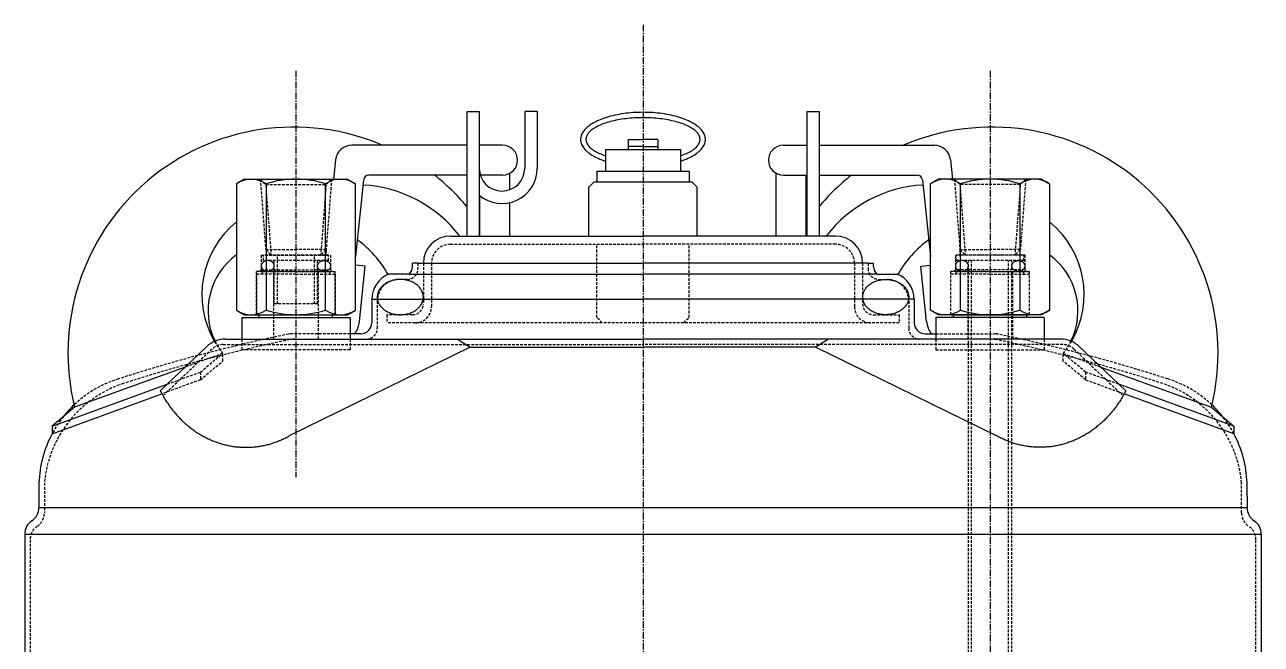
# Model space of a CAD drawing. Extents: x -168 to 134, y -682 to 134.
# Drawn here: x -114 to 114, y -271.3 to -157 of the extents above; entities that cross this region are included whole.
import ezdxf

# ---------------------------------------------------------------- set-up
doc = ezdxf.new("R2010")
doc.units = 0
doc.linetypes.add('CENTER', pattern=[2, 1.25, -0.25, 0.25, -0.25])
doc.linetypes.add('DASHED', pattern=[0.75, 0.5, -0.25])
doc.layers.get('0').update_dxf_attribs({"linetype": 'CONTINUOUS'})
doc.layers.add('CENTER', color=1, linetype='CENTER')

msp = doc.modelspace()

# ---------------------------------------------------------------- linework, layer by layer
at = {"color": 7, "linetype": 'CONTINUOUS'}
for p, q in [((-32.5, -173), (-32.5, -196)), ((-32.5, -173), (-30.2, -173)), ((-30.2, -173), (-30.2, -196)), ((-21.8, -173), (-21.8, -183.5)), ((-19.5, -173), (-21.8, -173)), ((-19.5, -173), (-19.5, -183.5)), ((30.2, -173), (30.2, -196)), ((30.2, -173), (32.5, -173)), ((32.5, -173), (32.5, -196)), ((-32.5, -179.25), (-53.7, -179.25)), ((-25.88, -179.25), (-30.18, -179.25)), ((-6.93, -180), (0, -180)), ((-6.93, -180), (-6.93, -184)), ((-2.75, -178.15), (0, -178.15)), ((-2.75, -178.15), (-2.75, -180)), ((0, -179.46), (-2.75, -179.46)), ((2.75, -178.15), (0, -178.15)), ((0, -179.46), (2.75, -179.46)), ((0, -180), (6.93, -180)), ((2.75, -178.15), (2.75, -180)), ((6.93, -180), (6.93, -184)), ((25.88, -179.25), (30.18, -179.25)), ((32.5, -179.25), (53.7, -179.25)), ((-56.68, -181.94), (-57.06, -185.5)), ((56.68, -181.94), (57.06, -185.5)), ((-24.57, -187.45), (-24.57, -184.42)), ((-8.5, -184), (-8.5, -186)), ((-8.5, -184), (0, -184)), ((0, -184), (8.5, -184)), ((8.5, -184), (8.5, -186)), ((24.57, -196), (24.57, -184.42)), ((-73.5, -185.5), (-74.97, -186.35)), ((-74.97, -186.35), (-74.97, -209.65)), ((-73.5, -185.5), (-64, -185.5)), ((-73.5, -185.5), (-54.5, -185.5)), ((-73.5, -185.5), (-54.5, -185.5)), ((-69.48, -186.35), (-69.48, -209.65)), ((-58.52, -209.65), (-58.52, -186.35)), ((-54.5, -185.5), (-53.03, -186.35)), ((-51.54, -185.65), (-53.03, -199.79)), ((-53.03, -209.65), (-53.03, -186.35)), ((-32.5, -184.75), (-50.55, -184.75)), ((-25.88, -184.75), (-30.01, -184.75)), ((-10, -187), (-9, -186)), ((-9, -186), (0, -186)), ((0, -186), (9, -186)), ((10, -187), (9, -186)), ((25.88, -184.75), (30.2, -184.75)), ((30.07, -196), (30.07, -184.75)), ((32.5, -184.75), (50.55, -184.75)), ((51.54, -185.65), (53.03, -199.79)), ((54.5, -185.5), (53.03, -186.35)), ((53.03, -209.65), (53.03, -186.35)), ((73.5, -185.5), (54.5, -185.5)), ((73.5, -185.5), (54.5, -185.5)), ((58.52, -209.65), (58.52, -186.35)), ((73.5, -185.5), (64, -185.5)), ((69.48, -186.35), (69.48, -209.65)), ((73.5, -185.5), (74.97, -186.35)), ((74.97, -186.35), (74.97, -209.65)), ((-30.07, -196), (-30.07, -188.57)), ((-10, -196), (-10, -187)), ((10, -196), (10, -187)), ((-24.57, -196), (-24.57, -189.84)), ((-35.5, -196), (0, -196)), ((35.5, -196), (0, -196)), ((6, -196), (3.82, -196)), ((-51.2, -201.55), (-53.03, -201.36)), ((-52.09, -209.98), (-51.2, -201.55)), ((-41.5, -201), (-42.5, -201)), ((-42.5, -201.6), (-42.5, -201)), ((-41.5, -201), (0, -201)), ((41.5, -201), (0, -201)), ((41.5, -201), (42.5, -201)), ((42.5, -201.6), (42.5, -201)), ((51.2, -201.55), (53.03, -201.36)), ((52.09, -209.98), (51.2, -201.55)), ((-43.11, -203), (-46.83, -203)), ((-43.11, -203), (0, -203)), ((43.11, -203), (0, -203)), ((43.11, -203), (46.83, -203)), ((-74.97, -209.65), (-73.5, -210.5)), ((-54.5, -210.5), (-53.03, -209.65)), ((-50, -207.65), (0, -207.65)), ((-50, -207.65), (-50, -212)), ((50, -207.65), (0, -207.65)), ((50, -207.65), (50, -212)), ((54.5, -210.5), (53.03, -209.65)), ((74.97, -209.65), (73.5, -210.5)), ((-74, -211), (-54, -211)), ((-74, -211), (-74, -215)), ((-73.5, -210.5), (-54.5, -210.5)), ((-71.25, -210.5), (-56.75, -210.5)), ((-70.75, -211), (-70.75, -210.5)), ((-57.25, -211), (-57.25, -210.5)), ((-54, -211), (-54, -215)), ((-52.28, -211.75), (-52.09, -209.98)), ((52.28, -211.75), (52.09, -209.98)), ((54, -211), (54, -215)), ((74, -211), (54, -211)), ((73.5, -210.5), (54.5, -210.5)), ((56.75, -210.5), (71.25, -210.5)), ((57.25, -211), (57.25, -210.5)), ((70.75, -211), (70.75, -210.5)), ((74, -211), (74, -215)), ((-52, -214), (-54, -214)), ((52, -214), (54, -214)), ((-80.45, -216.38), (-89, -224.54)), ((-77, -215), (0, -215)), ((-31.89, -216.5), (-65.24, -232.85)), ((-34.2, -215), (-31.89, -216.5)), ((-31.89, -216.5), (0, -216.5)), ((77, -215), (0, -215)), ((31.89, -216.5), (0, -216.5)), ((34.2, -215), (31.89, -216.5)), ((31.89, -216.5), (65.24, -232.85)), ((80.45, -216.38), (89, -224.54)), ((-84.4, -220.15), (-104.8, -227.58)), ((84.4, -220.15), (104.8, -227.58)), ((-108.93, -231.03), (-87.71, -223.3)), ((108.93, -231.03), (87.71, -223.3)), ((-108.93, -232.45), (-88.71, -225.09)), ((108.93, -232.45), (88.71, -225.09)), ((-104.8, -227.58), (-108.93, -231.03)), ((104.8, -227.58), (108.93, -231.03)), ((104.8, -227.58), (108.93, -231.03)), ((-108.93, -231.03), (-108.93, -232.45)), ((108.93, -231.03), (108.93, -232.45)), ((108.93, -231.03), (108.93, -232.45)), ((-111.37, -241.53), (-111.37, -246.04)), ((111.37, -243.98), (111.37, -241.53)), ((-111.37, -246.04), (0, -246.04)), ((0, -246.04), (111.37, -246.04)), ((111.37, -243.98), (111.37, -246.04)), ((-114, -251), (-114, -491)), ((-114, -251), (-114, -491)), ((-114, -251), (0, -251)), ((0, -251), (114, -251)), ((114, -251), (114, -491))]:
    msp.add_line(p, q, dxfattribs=at)
at = {"color": 3, "linetype": 'DASHED'}
for p, q in [((-70.57, -185.5), (-69.57, -198.5)), ((-70.57, -185.5), (-69.57, -186.5)), ((-69.57, -186.5), (-68.57, -199.5)), ((-69.57, -186.5), (-58.43, -186.5)), ((-58.43, -186.5), (-59.43, -199.5)), ((-57.43, -185.5), (-58.43, -198.5)), ((-57.43, -185.5), (-58.43, -186.5)), ((57.43, -185.5), (58.43, -186.5)), ((57.43, -185.5), (58.43, -198.5)), ((58.43, -186.5), (59.43, -199.5)), ((69.57, -186.5), (58.43, -186.5)), ((69.57, -186.5), (68.57, -199.5)), ((70.57, -185.5), (69.57, -186.5)), ((70.57, -185.5), (69.57, -198.5)), ((-35.5, -197.5), (0, -197.5)), ((-8.5, -211), (-8.5, -197.5)), ((35.5, -197.5), (0, -197.5)), ((8.5, -211), (8.5, -197.5)), ((-70.4, -199.5), (-70.4, -202.2)), ((-70.4, -199.5), (-57.6, -199.5)), ((-58, -199.5), (-70, -199.5)), ((-70, -200.5), (-70, -199.5)), ((-58, -200.5), (-70, -200.5)), ((-69.57, -198.5), (-64, -198.5)), ((-69.57, -198.5), (-68.57, -199.5)), ((-68, -208.5), (-68, -200.5)), ((-67.4, -208.5), (-67.4, -199.5)), ((-58.43, -198.5), (-64, -198.5)), ((-60.6, -208.5), (-60.6, -199.5)), ((-60, -208.5), (-60, -200.5)), ((-58.43, -198.5), (-59.43, -199.5)), ((-58.43, -198.5), (-58.43, -199.5)), ((-58, -200.5), (-58, -199.5)), ((-57.6, -199.5), (-57.6, -202.2)), ((57.6, -199.5), (57.6, -202.2)), ((70.4, -199.5), (57.6, -199.5)), ((57.75, -200.5), (57.75, -199.5)), ((70.25, -199.5), (57.75, -199.5)), ((70.25, -200.5), (57.75, -200.5)), ((58.43, -198.5), (59.43, -199.5)), ((58.43, -198.5), (64, -198.5)), ((58.43, -198.5), (58.43, -199.5)), ((60, -388.34), (60, -200.5)), ((60.6, -388.34), (60.6, -200.5)), ((69.57, -198.5), (64, -198.5)), ((67.4, -388.3), (67.4, -200.5)), ((68, -388.28), (68, -200.5)), ((69.57, -198.5), (68.57, -199.5)), ((70.25, -200.5), (70.25, -199.5)), ((70.4, -199.5), (70.4, -202.2)), ((-71.25, -210.5), (-71.25, -202.5)), ((-64, -202.5), (-71.25, -202.5)), ((-70.7, -202.5), (-70.4, -202.2)), ((-70.4, -202.2), (-57.6, -202.2)), ((-70.25, -202.5), (-57.75, -202.5)), ((-70.25, -203), (-70.25, -202.5)), ((-68.1, -202.5), (-68.1, -215)), ((-64, -202.5), (-56.75, -202.5)), ((-59.9, -202.5), (-59.9, -215)), ((-57.75, -203), (-57.75, -202.5)), ((-57.6, -202.2), (-57.3, -202.5)), ((-56.75, -210.5), (-56.75, -202.5)), ((-41.5, -201), (-41.5, -202)), ((-40.5, -201), (-40.5, -208.5)), ((-39, -201), (-39, -209)), ((39, -201), (39, -209)), ((40.5, -201), (40.5, -208.5)), ((41.5, -201), (41.5, -202)), ((56.75, -210.5), (56.75, -202.5)), ((64, -202.5), (56.75, -202.5)), ((57.6, -202.2), (57.3, -202.5)), ((70.4, -202.2), (57.6, -202.2)), ((57.75, -202.5), (70.25, -202.5)), ((57.75, -203), (57.75, -202.5)), ((59.9, -202.5), (59.9, -215)), ((64, -202.5), (71.25, -202.5)), ((68.1, -202.5), (68.1, -215)), ((70.25, -203), (70.25, -202.5)), ((70.7, -202.5), (70.4, -202.2)), ((71.25, -210.5), (71.25, -202.5)), ((-71.25, -203), (-71.25, -210.5)), ((-64, -203), (-71.25, -203)), ((-64, -203), (-56.75, -203)), ((-56.75, -203), (-56.75, -210.5)), ((-43.5, -204), (-45, -204)), ((43.5, -204), (45, -204)), ((64, -203), (56.75, -203)), ((56.75, -210.5), (56.75, -203)), ((64, -203), (71.25, -203)), ((71.25, -210.5), (71.25, -203)), ((-60, -208.5), (-68, -208.5)), ((-49, -208), (-49, -213)), ((49, -208), (49, -213)), ((-47.25, -210.5), (-47.25, -212)), ((-42.5, -210.5), (-47.25, -210.5)), ((0, -212), (-47.25, -212)), ((-7.5, -212), (-8.5, -211)), ((47.25, -212), (0, -212)), ((7.5, -212), (8.5, -211)), ((42.5, -210.5), (47.25, -210.5)), ((47.25, -210.5), (47.25, -212)), ((-54, -214), (-64.7, -214)), ((54, -214), (64.7, -214)), ((-77.4, -216), (0, -216)), ((-74, -215), (-74, -217)), ((-54, -215), (-54, -217)), ((77.4, -216), (0, -216)), ((54, -215), (54, -217)), ((74, -215), (74, -217)), ((-79.47, -216.83), (-88.31, -225.26)), ((-77.49, -217.63), (-84.4, -220.15)), ((-81.62, -221.09), (-77.49, -217.63)), ((-77.49, -219.06), (-77.49, -217.63)), ((-54, -217), (-74, -217)), ((54, -217), (74, -217)), ((77.49, -217.63), (84.4, -220.15)), ((77.49, -219.06), (77.49, -217.63)), ((81.62, -221.09), (77.49, -217.63)), ((79.47, -216.83), (88.31, -225.26)), ((-87.71, -223.3), (-81.62, -221.09)), ((-81.62, -222.51), (-77.49, -219.06)), ((-81.62, -221.09), (-81.62, -222.51)), ((81.62, -222.51), (77.49, -219.06)), ((81.62, -221.09), (81.62, -222.51)), ((87.71, -223.3), (81.62, -221.09)), ((-81.62, -222.51), (-88.71, -225.09)), ((81.62, -222.51), (88.71, -225.09)), ((-110.37, -241.53), (-110.37, -247.04)), ((110.37, -247.04), (110.37, -241.53)), ((-113, -252), (-113, -490)), ((113, -336.62), (113, -252))]:
    msp.add_line(p, q, dxfattribs=at)
at = {"color": 7, "linetype": 'CONTINUOUS'}
for points in [[(6.93, -182.16, 0), (7.28, -182.04, 0), (7.62, -181.91, 0), (7.96, -181.78, 0), (8.27, -181.64, 0), (8.58, -181.5, 0), (8.87, -181.35, 0), (9.15, -181.2, 0), (9.42, -181.04, 0), (9.67, -180.88, 0), (9.91, -180.71, 0), (10.13, -180.54, 0), (10.34, -180.37, 0), (10.53, -180.19, 0), (10.7, -180.01, 0), (10.86, -179.83, 0), (11, -179.65, 0), (11.12, -179.46, 0), (11.23, -179.27, 0), (11.32, -179.08, 0), (11.4, -178.89, 0), (11.45, -178.69, 0), (11.49, -178.5, 0), (11.51, -178.3, 0), (11.52, -178.11, 0), (11.51, -177.91, 0), (11.47, -177.72, 0), (11.43, -177.53, 0), (11.36, -177.33, 0), (11.28, -177.14, 0), (11.18, -176.95, 0), (11.06, -176.76, 0), (10.92, -176.58, 0), (10.77, -176.39, 0), (10.61, -176.21, 0), (10.42, -176.03, 0), (10.22, -175.86, 0), (10.01, -175.69, 0), (9.78, -175.52, 0), (9.54, -175.36, 0), (9.28, -175.2, 0), (9, -175.04, 0), (8.72, -174.89, 0), (8.42, -174.75, 0), (8.1, -174.61, 0), (7.78, -174.47, 0), (7.44, -174.34, 0), (7.09, -174.22, 0), (6.73, -174.1, 0), (6.36, -173.99, 0), (5.98, -173.89, 0), (5.59, -173.79, 0), (5.2, -173.7, 0), (4.79, -173.62, 0), (4.38, -173.54, 0), (3.96, -173.47, 0), (3.54, -173.4, 0), (3.11, -173.35, 0), (2.67, -173.3, 0), (2.23, -173.26, 0), (1.79, -173.22, 0), (1.34, -173.2, 0), (0.9, -173.18, 0), (0.45, -173.17, 0), (0, -173.16, 0), (-0.45, -173.17, 0), (-0.9, -173.18, 0), (-1.34, -173.2, 0), (-1.79, -173.22, 0), (-2.23, -173.26, 0), (-2.67, -173.3, 0), (-3.11, -173.35, 0), (-3.54, -173.4, 0), (-3.96, -173.47, 0), (-4.38, -173.54, 0), (-4.79, -173.62, 0), (-5.2, -173.7, 0), (-5.59, -173.79, 0), (-5.98, -173.89, 0), (-6.36, -173.99, 0), (-6.73, -174.1, 0), (-7.09, -174.22, 0), (-7.44, -174.34, 0), (-7.78, -174.47, 0), (-8.1, -174.61, 0), (-8.42, -174.75, 0), (-8.72, -174.89, 0), (-9, -175.04, 0), (-9.28, -175.2, 0), (-9.54, -175.36, 0), (-9.78, -175.52, 0), (-10.01, -175.69, 0), (-10.22, -175.86, 0), (-10.42, -176.03, 0), (-10.61, -176.21, 0), (-10.77, -176.39, 0), (-10.92, -176.58, 0), (-11.06, -176.76, 0), (-11.18, -176.95, 0), (-11.28, -177.14, 0), (-11.36, -177.33, 0), (-11.43, -177.53, 0), (-11.47, -177.72, 0), (-11.51, -177.91, 0), (-11.52, -178.11, 0), (-11.51, -178.3, 0), (-11.49, -178.5, 0), (-11.45, -178.69, 0), (-11.4, -178.89, 0), (-11.32, -179.08, 0), (-11.23, -179.27, 0), (-11.12, -179.46, 0), (-11, -179.65, 0), (-10.86, -179.83, 0), (-10.7, -180.01, 0), (-10.53, -180.19, 0), (-10.34, -180.37, 0), (-10.13, -180.54, 0), (-9.91, -180.71, 0), (-9.67, -180.88, 0), (-9.42, -181.04, 0), (-9.15, -181.2, 0), (-8.87, -181.35, 0), (-8.58, -181.5, 0), (-8.27, -181.64, 0), (-7.96, -181.78, 0), (-7.62, -181.91, 0), (-7.28, -182.04, 0), (-6.93, -182.16, 0)], [(6.93, -181.17, 0), (7.22, -181.07, 0), (7.51, -180.96, 0), (7.78, -180.85, 0), (8.04, -180.74, 0), (8.29, -180.62, 0), (8.53, -180.5, 0), (8.76, -180.38, 0), (8.97, -180.25, 0), (9.17, -180.12, 0), (9.36, -179.99, 0), (9.54, -179.85, 0), (9.7, -179.71, 0), (9.85, -179.57, 0), (9.98, -179.43, 0), (10.1, -179.28, 0), (10.2, -179.14, 0), (10.29, -178.99, 0), (10.37, -178.84, 0), (10.43, -178.69, 0), (10.47, -178.54, 0), (10.5, -178.39, 0), (10.52, -178.24, 0), (10.52, -178.09, 0), (10.5, -177.94, 0), (10.47, -177.78, 0), (10.43, -177.63, 0), (10.37, -177.48, 0), (10.29, -177.34, 0), (10.2, -177.19, 0), (10.1, -177.04, 0), (9.98, -176.9, 0), (9.85, -176.75, 0), (9.7, -176.61, 0), (9.54, -176.48, 0), (9.36, -176.34, 0), (9.18, -176.21, 0), (8.97, -176.07, 0), (8.76, -175.95, 0), (8.53, -175.82, 0), (8.3, -175.7, 0), (8.04, -175.59, 0), (7.78, -175.47, 0), (7.51, -175.36, 0), (7.22, -175.25, 0), (6.93, -175.15, 0), (6.63, -175.06, 0), (6.31, -174.96, 0), (5.99, -174.87, 0), (5.66, -174.79, 0), (5.32, -174.71, 0), (4.97, -174.64, 0), (4.62, -174.57, 0), (4.25, -174.5, 0), (3.89, -174.44, 0), (3.51, -174.39, 0), (3.14, -174.34, 0), (2.75, -174.3, 0), (2.37, -174.26, 0), (1.98, -174.23, 0), (1.59, -174.21, 0), (1.19, -174.19, 0), (0.8, -174.17, 0), (0.4, -174.16, 0), (0, -174.16, 0), (-0.4, -174.16, 0), (-0.8, -174.17, 0), (-1.19, -174.19, 0), (-1.59, -174.21, 0), (-1.98, -174.23, 0), (-2.37, -174.26, 0), (-2.75, -174.3, 0), (-3.14, -174.34, 0), (-3.51, -174.39, 0), (-3.89, -174.44, 0), (-4.25, -174.5, 0), (-4.62, -174.57, 0), (-4.97, -174.64, 0), (-5.32, -174.71, 0), (-5.66, -174.79, 0), (-5.99, -174.87, 0), (-6.31, -174.96, 0), (-6.63, -175.06, 0), (-6.93, -175.15, 0), (-7.22, -175.25, 0), (-7.51, -175.36, 0), (-7.78, -175.47, 0), (-8.04, -175.59, 0), (-8.3, -175.7, 0), (-8.53, -175.82, 0), (-8.76, -175.95, 0), (-8.97, -176.07, 0), (-9.18, -176.21, 0), (-9.36, -176.34, 0), (-9.54, -176.48, 0), (-9.7, -176.61, 0), (-9.85, -176.75, 0), (-9.98, -176.9, 0), (-10.1, -177.04, 0), (-10.2, -177.19, 0), (-10.29, -177.34, 0), (-10.37, -177.48, 0), (-10.43, -177.63, 0), (-10.47, -177.78, 0), (-10.5, -177.94, 0), (-10.52, -178.09, 0), (-10.52, -178.24, 0), (-10.5, -178.39, 0), (-10.47, -178.54, 0), (-10.43, -178.69, 0), (-10.37, -178.84, 0), (-10.29, -178.99, 0), (-10.2, -179.14, 0), (-10.1, -179.28, 0), (-9.98, -179.43, 0), (-9.85, -179.57, 0), (-9.7, -179.71, 0), (-9.54, -179.85, 0), (-9.36, -179.99, 0), (-9.17, -180.12, 0), (-8.97, -180.25, 0), (-8.76, -180.38, 0), (-8.53, -180.5, 0), (-8.29, -180.62, 0), (-8.04, -180.74, 0), (-7.78, -180.85, 0), (-7.51, -180.96, 0), (-7.22, -181.07, 0), (-6.93, -181.17, 0)], [(-89, -224.54, 0), (-88.89, -224.75, 0), (-88.78, -224.96, 0), (-88.67, -225.16, 0), (-88.56, -225.37, 0), (-88.44, -225.57, 0), (-88.33, -225.78, 0), (-88.21, -225.98, 0), (-88.08, -226.18, 0), (-87.96, -226.38, 0), (-87.83, -226.57, 0), (-87.7, -226.77, 0), (-87.57, -226.96, 0), (-87.44, -227.15, 0), (-87.31, -227.34, 0), (-87.17, -227.53, 0), (-87.03, -227.71, 0), (-86.89, -227.9, 0), (-86.75, -228.08, 0), (-86.61, -228.26, 0), (-86.46, -228.44, 0), (-86.31, -228.61, 0), (-86.16, -228.79, 0), (-86.01, -228.96, 0), (-85.86, -229.13, 0), (-85.7, -229.3, 0), (-85.55, -229.47, 0), (-85.39, -229.63, 0), (-85.23, -229.79, 0), (-85.07, -229.95, 0), (-84.9, -230.11, 0), (-84.74, -230.26, 0), (-84.57, -230.42, 0), (-84.4, -230.57, 0), (-84.23, -230.72, 0), (-84.06, -230.87, 0), (-83.89, -231.01, 0), (-83.71, -231.15, 0), (-83.54, -231.29, 0), (-83.36, -231.43, 0), (-83.18, -231.56, 0), (-83, -231.69, 0), (-82.82, -231.82, 0), (-82.64, -231.95, 0), (-82.45, -232.08, 0), (-82.27, -232.2, 0), (-82.08, -232.32, 0), (-81.89, -232.44, 0), (-81.71, -232.56, 0), (-81.52, -232.67, 0), (-81.32, -232.78, 0), (-81.13, -232.88, 0), (-80.94, -232.99, 0), (-80.74, -233.09, 0), (-80.55, -233.19, 0), (-80.35, -233.29, 0), (-80.15, -233.38, 0), (-79.95, -233.48, 0), (-79.75, -233.57, 0), (-79.55, -233.65, 0), (-79.35, -233.74, 0), (-79.15, -233.82, 0), (-78.95, -233.9, 0), (-78.74, -233.97, 0), (-78.54, -234.04, 0), (-78.33, -234.12, 0), (-78.13, -234.18, 0), (-77.92, -234.25, 0), (-77.71, -234.31, 0), (-77.51, -234.37, 0), (-77.3, -234.43, 0), (-77.09, -234.48, 0), (-76.88, -234.53, 0), (-76.67, -234.58, 0), (-76.46, -234.62, 0), (-76.25, -234.67, 0), (-76.04, -234.71, 0), (-75.82, -234.74, 0), (-75.61, -234.78, 0), (-75.4, -234.81, 0), (-75.19, -234.84, 0), (-74.97, -234.86, 0), (-74.76, -234.88, 0), (-74.55, -234.9, 0), (-74.33, -234.92, 0), (-74.12, -234.93, 0), (-73.91, -234.94, 0), (-73.69, -234.95, 0), (-73.48, -234.96, 0), (-73.26, -234.96, 0), (-73.05, -234.96, 0), (-72.84, -234.96, 0), (-72.62, -234.95, 0), (-72.41, -234.94, 0), (-72.2, -234.93, 0), (-71.98, -234.91, 0), (-71.77, -234.9, 0), (-71.56, -234.88, 0), (-71.35, -234.85, 0), (-71.13, -234.83, 0), (-70.92, -234.8, 0), (-70.71, -234.77, 0), (-70.5, -234.73, 0), (-70.29, -234.69, 0), (-70.08, -234.65, 0), (-69.87, -234.61, 0), (-69.66, -234.56, 0), (-69.45, -234.51, 0), (-69.24, -234.46, 0), (-69.03, -234.41, 0), (-68.83, -234.35, 0), (-68.62, -234.29, 0), (-68.41, -234.23, 0), (-68.21, -234.16, 0), (-68.01, -234.09, 0), (-67.8, -234.02, 0), (-67.6, -233.95, 0), (-67.4, -233.87, 0), (-67.2, -233.79, 0), (-67, -233.71, 0), (-66.8, -233.63, 0), (-66.6, -233.54, 0), (-66.4, -233.45, 0), (-66.21, -233.35, 0), (-66.01, -233.26, 0), (-65.82, -233.16, 0), (-65.62, -233.06, 0), (-65.43, -232.96, 0), (-65.24, -232.85, 0)], [(89, -224.54, 0), (88.89, -224.75, 0), (88.78, -224.96, 0), (88.67, -225.16, 0), (88.56, -225.37, 0), (88.44, -225.57, 0), (88.33, -225.78, 0), (88.21, -225.98, 0), (88.08, -226.18, 0), (87.96, -226.38, 0), (87.83, -226.57, 0), (87.7, -226.77, 0), (87.57, -226.96, 0), (87.44, -227.15, 0), (87.31, -227.34, 0), (87.17, -227.53, 0), (87.03, -227.71, 0), (86.89, -227.9, 0), (86.75, -228.08, 0), (86.61, -228.26, 0), (86.46, -228.44, 0), (86.31, -228.61, 0), (86.16, -228.79, 0), (86.01, -228.96, 0), (85.86, -229.13, 0), (85.7, -229.3, 0), (85.55, -229.47, 0), (85.39, -229.63, 0), (85.23, -229.79, 0), (85.07, -229.95, 0), (84.9, -230.11, 0), (84.74, -230.26, 0), (84.57, -230.42, 0), (84.4, -230.57, 0), (84.23, -230.72, 0), (84.06, -230.87, 0), (83.89, -231.01, 0), (83.71, -231.15, 0), (83.54, -231.29, 0), (83.36, -231.43, 0), (83.18, -231.56, 0), (83, -231.69, 0), (82.82, -231.82, 0), (82.64, -231.95, 0), (82.45, -232.08, 0), (82.27, -232.2, 0), (82.08, -232.32, 0), (81.89, -232.44, 0), (81.71, -232.56, 0), (81.52, -232.67, 0), (81.32, -232.78, 0), (81.13, -232.88, 0), (80.94, -232.99, 0), (80.74, -233.09, 0), (80.55, -233.19, 0), (80.35, -233.29, 0), (80.15, -233.38, 0), (79.95, -233.48, 0), (79.75, -233.57, 0), (79.55, -233.65, 0), (79.35, -233.74, 0), (79.15, -233.82, 0), (78.95, -233.9, 0), (78.74, -233.97, 0), (78.54, -234.04, 0), (78.33, -234.12, 0), (78.13, -234.18, 0), (77.92, -234.25, 0), (77.71, -234.31, 0), (77.51, -234.37, 0), (77.3, -234.43, 0), (77.09, -234.48, 0), (76.88, -234.53, 0), (76.67, -234.58, 0), (76.46, -234.62, 0), (76.25, -234.67, 0), (76.04, -234.71, 0), (75.82, -234.74, 0), (75.61, -234.78, 0), (75.4, -234.81, 0), (75.19, -234.84, 0), (74.97, -234.86, 0), (74.76, -234.88, 0), (74.55, -234.9, 0), (74.33, -234.92, 0), (74.12, -234.93, 0), (73.91, -234.94, 0), (73.69, -234.95, 0), (73.48, -234.96, 0), (73.26, -234.96, 0), (73.05, -234.96, 0), (72.84, -234.96, 0), (72.62, -234.95, 0), (72.41, -234.94, 0), (72.2, -234.93, 0), (71.98, -234.91, 0), (71.77, -234.9, 0), (71.56, -234.88, 0), (71.35, -234.85, 0), (71.13, -234.83, 0), (70.92, -234.8, 0), (70.71, -234.77, 0), (70.5, -234.73, 0), (70.29, -234.69, 0), (70.08, -234.65, 0), (69.87, -234.61, 0), (69.66, -234.56, 0), (69.45, -234.51, 0), (69.24, -234.46, 0), (69.03, -234.41, 0), (68.83, -234.35, 0), (68.62, -234.29, 0), (68.41, -234.23, 0), (68.21, -234.16, 0), (68.01, -234.09, 0), (67.8, -234.02, 0), (67.6, -233.95, 0), (67.4, -233.87, 0), (67.2, -233.79, 0), (67, -233.71, 0), (66.8, -233.63, 0), (66.6, -233.54, 0), (66.4, -233.45, 0), (66.21, -233.35, 0), (66.01, -233.26, 0), (65.82, -233.16, 0), (65.62, -233.06, 0), (65.43, -232.96, 0), (65.24, -232.85, 0)]]:
    msp.add_polyline3d(points, dxfattribs=at)
at = {"color": 3, "linetype": 'DASHED'}
for points in [[(-70.4, -201.5, 0), (-70.4, -201.55, 0), (-70.39, -201.6, 0), (-70.39, -201.65, 0), (-70.38, -201.69, 0), (-70.36, -201.74, 0), (-70.35, -201.79, 0), (-70.33, -201.84, 0), (-70.31, -201.88, 0), (-70.28, -201.93, 0), (-70.26, -201.97, 0), (-70.23, -202.01, 0), (-70.2, -202.06, 0), (-70.16, -202.1, 0), (-70.13, -202.13, 0), (-70.09, -202.17, 0), (-70.05, -202.21, 0), (-70.01, -202.24, 0), (-69.96, -202.27, 0), (-69.91, -202.3, 0), (-69.87, -202.33, 0), (-69.82, -202.36, 0), (-69.77, -202.38, 0), (-69.71, -202.4, 0), (-69.66, -202.42, 0), (-69.6, -202.44, 0), (-69.55, -202.46, 0), (-69.49, -202.47, 0), (-69.43, -202.48, 0), (-69.38, -202.49, 0), (-69.32, -202.5, 0), (-69.26, -202.5, 0), (-69.2, -202.5, 0), (-69.14, -202.5, 0), (-69.08, -202.5, 0), (-69.02, -202.49, 0), (-68.97, -202.48, 0), (-68.91, -202.47, 0), (-68.85, -202.46, 0), (-68.8, -202.44, 0), (-68.74, -202.42, 0), (-68.69, -202.4, 0), (-68.63, -202.38, 0), (-68.58, -202.36, 0), (-68.53, -202.33, 0), (-68.49, -202.3, 0), (-68.44, -202.27, 0), (-68.39, -202.24, 0), (-68.35, -202.21, 0), (-68.31, -202.17, 0), (-68.27, -202.13, 0), (-68.24, -202.1, 0), (-68.2, -202.06, 0), (-68.17, -202.01, 0), (-68.14, -201.97, 0), (-68.12, -201.93, 0), (-68.09, -201.88, 0), (-68.07, -201.84, 0), (-68.05, -201.79, 0), (-68.04, -201.74, 0), (-68.02, -201.69, 0), (-68.01, -201.65, 0), (-68.01, -201.6, 0), (-68, -201.55, 0), (-68, -201.5, 0), (-68, -201.45, 0), (-68.01, -201.4, 0), (-68.01, -201.35, 0), (-68.02, -201.31, 0), (-68.04, -201.26, 0), (-68.05, -201.21, 0), (-68.07, -201.16, 0), (-68.09, -201.12, 0), (-68.12, -201.07, 0), (-68.14, -201.03, 0), (-68.17, -200.99, 0), (-68.2, -200.94, 0), (-68.24, -200.9, 0), (-68.27, -200.87, 0), (-68.31, -200.83, 0), (-68.35, -200.79, 0), (-68.39, -200.76, 0), (-68.44, -200.73, 0), (-68.49, -200.7, 0), (-68.53, -200.67, 0), (-68.58, -200.64, 0), (-68.63, -200.62, 0), (-68.69, -200.6, 0), (-68.74, -200.58, 0), (-68.8, -200.56, 0), (-68.85, -200.54, 0), (-68.91, -200.53, 0), (-68.97, -200.52, 0), (-69.02, -200.51, 0), (-69.08, -200.5, 0), (-69.14, -200.5, 0), (-69.2, -200.5, 0), (-69.26, -200.5, 0), (-69.32, -200.5, 0), (-69.38, -200.51, 0), (-69.43, -200.52, 0), (-69.49, -200.53, 0), (-69.55, -200.54, 0), (-69.6, -200.56, 0), (-69.66, -200.58, 0), (-69.71, -200.6, 0), (-69.77, -200.62, 0), (-69.82, -200.64, 0), (-69.87, -200.67, 0), (-69.91, -200.7, 0), (-69.96, -200.73, 0), (-70.01, -200.76, 0), (-70.05, -200.79, 0), (-70.09, -200.83, 0), (-70.13, -200.87, 0), (-70.16, -200.9, 0), (-70.2, -200.94, 0), (-70.23, -200.99, 0), (-70.26, -201.03, 0), (-70.28, -201.07, 0), (-70.31, -201.12, 0), (-70.33, -201.16, 0), (-70.35, -201.21, 0), (-70.36, -201.26, 0), (-70.38, -201.31, 0), (-70.39, -201.35, 0), (-70.39, -201.4, 0), (-70.4, -201.45, 0), (-70.4, -201.5, 0)], [(-57.6, -201.5, 0), (-57.6, -201.55, 0), (-57.61, -201.6, 0), (-57.61, -201.65, 0), (-57.62, -201.69, 0), (-57.64, -201.74, 0), (-57.65, -201.79, 0), (-57.67, -201.84, 0), (-57.69, -201.88, 0), (-57.72, -201.93, 0), (-57.74, -201.97, 0), (-57.77, -202.01, 0), (-57.8, -202.06, 0), (-57.84, -202.1, 0), (-57.87, -202.13, 0), (-57.91, -202.17, 0), (-57.95, -202.21, 0), (-57.99, -202.24, 0), (-58.04, -202.27, 0), (-58.09, -202.3, 0), (-58.13, -202.33, 0), (-58.18, -202.36, 0), (-58.23, -202.38, 0), (-58.29, -202.4, 0), (-58.34, -202.42, 0), (-58.4, -202.44, 0), (-58.45, -202.46, 0), (-58.51, -202.47, 0), (-58.57, -202.48, 0), (-58.62, -202.49, 0), (-58.68, -202.5, 0), (-58.74, -202.5, 0), (-58.8, -202.5, 0), (-58.86, -202.5, 0), (-58.92, -202.5, 0), (-58.98, -202.49, 0), (-59.03, -202.48, 0), (-59.09, -202.47, 0), (-59.15, -202.46, 0), (-59.2, -202.44, 0), (-59.26, -202.42, 0), (-59.31, -202.4, 0), (-59.37, -202.38, 0), (-59.42, -202.36, 0), (-59.47, -202.33, 0), (-59.51, -202.3, 0), (-59.56, -202.27, 0), (-59.61, -202.24, 0), (-59.65, -202.21, 0), (-59.69, -202.17, 0), (-59.73, -202.13, 0), (-59.76, -202.1, 0), (-59.8, -202.06, 0), (-59.83, -202.01, 0), (-59.86, -201.97, 0), (-59.88, -201.93, 0), (-59.91, -201.88, 0), (-59.93, -201.84, 0), (-59.95, -201.79, 0), (-59.96, -201.74, 0), (-59.98, -201.69, 0), (-59.99, -201.65, 0), (-59.99, -201.6, 0), (-60, -201.55, 0), (-60, -201.5, 0), (-60, -201.45, 0), (-59.99, -201.4, 0), (-59.99, -201.35, 0), (-59.98, -201.31, 0), (-59.96, -201.26, 0), (-59.95, -201.21, 0), (-59.93, -201.16, 0), (-59.91, -201.12, 0), (-59.88, -201.07, 0), (-59.86, -201.03, 0), (-59.83, -200.99, 0), (-59.8, -200.94, 0), (-59.76, -200.9, 0), (-59.73, -200.87, 0), (-59.69, -200.83, 0), (-59.65, -200.79, 0), (-59.61, -200.76, 0), (-59.56, -200.73, 0), (-59.51, -200.7, 0), (-59.47, -200.67, 0), (-59.42, -200.64, 0), (-59.37, -200.62, 0), (-59.31, -200.6, 0), (-59.26, -200.58, 0), (-59.2, -200.56, 0), (-59.15, -200.54, 0), (-59.09, -200.53, 0), (-59.03, -200.52, 0), (-58.98, -200.51, 0), (-58.92, -200.5, 0), (-58.86, -200.5, 0), (-58.8, -200.5, 0), (-58.74, -200.5, 0), (-58.68, -200.5, 0), (-58.62, -200.51, 0), (-58.57, -200.52, 0), (-58.51, -200.53, 0), (-58.45, -200.54, 0), (-58.4, -200.56, 0), (-58.34, -200.58, 0), (-58.29, -200.6, 0), (-58.23, -200.62, 0), (-58.18, -200.64, 0), (-58.13, -200.67, 0), (-58.09, -200.7, 0), (-58.04, -200.73, 0), (-57.99, -200.76, 0), (-57.95, -200.79, 0), (-57.91, -200.83, 0), (-57.87, -200.87, 0), (-57.84, -200.9, 0), (-57.8, -200.94, 0), (-57.77, -200.99, 0), (-57.74, -201.03, 0), (-57.72, -201.07, 0), (-57.69, -201.12, 0), (-57.67, -201.16, 0), (-57.65, -201.21, 0), (-57.64, -201.26, 0), (-57.62, -201.31, 0), (-57.61, -201.35, 0), (-57.61, -201.4, 0), (-57.6, -201.45, 0), (-57.6, -201.5, 0)], [(57.6, -201.5, 0), (57.6, -201.55, 0), (57.61, -201.6, 0), (57.61, -201.65, 0), (57.62, -201.69, 0), (57.64, -201.74, 0), (57.65, -201.79, 0), (57.67, -201.84, 0), (57.69, -201.88, 0), (57.72, -201.93, 0), (57.74, -201.97, 0), (57.77, -202.01, 0), (57.8, -202.06, 0), (57.84, -202.1, 0), (57.87, -202.13, 0), (57.91, -202.17, 0), (57.95, -202.21, 0), (57.99, -202.24, 0), (58.04, -202.27, 0), (58.09, -202.3, 0), (58.13, -202.33, 0), (58.18, -202.36, 0), (58.23, -202.38, 0), (58.29, -202.4, 0), (58.34, -202.42, 0), (58.4, -202.44, 0), (58.45, -202.46, 0), (58.51, -202.47, 0), (58.57, -202.48, 0), (58.62, -202.49, 0), (58.68, -202.5, 0), (58.74, -202.5, 0), (58.8, -202.5, 0), (58.86, -202.5, 0), (58.92, -202.5, 0), (58.98, -202.49, 0), (59.03, -202.48, 0), (59.09, -202.47, 0), (59.15, -202.46, 0), (59.2, -202.44, 0), (59.26, -202.42, 0), (59.31, -202.4, 0), (59.37, -202.38, 0), (59.42, -202.36, 0), (59.47, -202.33, 0), (59.51, -202.3, 0), (59.56, -202.27, 0), (59.61, -202.24, 0), (59.65, -202.21, 0), (59.69, -202.17, 0), (59.73, -202.13, 0), (59.76, -202.1, 0), (59.8, -202.06, 0), (59.83, -202.01, 0), (59.86, -201.97, 0), (59.88, -201.93, 0), (59.91, -201.88, 0), (59.93, -201.84, 0), (59.95, -201.79, 0), (59.96, -201.74, 0), (59.98, -201.69, 0), (59.99, -201.65, 0), (59.99, -201.6, 0), (60, -201.55, 0), (60, -201.5, 0), (60, -201.45, 0), (59.99, -201.4, 0), (59.99, -201.35, 0), (59.98, -201.31, 0), (59.96, -201.26, 0), (59.95, -201.21, 0), (59.93, -201.16, 0), (59.91, -201.12, 0), (59.88, -201.07, 0), (59.86, -201.03, 0), (59.83, -200.99, 0), (59.8, -200.94, 0), (59.76, -200.9, 0), (59.73, -200.87, 0), (59.69, -200.83, 0), (59.65, -200.79, 0), (59.61, -200.76, 0), (59.56, -200.73, 0), (59.51, -200.7, 0), (59.47, -200.67, 0), (59.42, -200.64, 0), (59.37, -200.62, 0), (59.31, -200.6, 0), (59.26, -200.58, 0), (59.2, -200.56, 0), (59.15, -200.54, 0), (59.09, -200.53, 0), (59.03, -200.52, 0), (58.98, -200.51, 0), (58.92, -200.5, 0), (58.86, -200.5, 0), (58.8, -200.5, 0), (58.74, -200.5, 0), (58.68, -200.5, 0), (58.62, -200.51, 0), (58.57, -200.52, 0), (58.51, -200.53, 0), (58.45, -200.54, 0), (58.4, -200.56, 0), (58.34, -200.58, 0), (58.29, -200.6, 0), (58.23, -200.62, 0), (58.18, -200.64, 0), (58.13, -200.67, 0), (58.09, -200.7, 0), (58.04, -200.73, 0), (57.99, -200.76, 0), (57.95, -200.79, 0), (57.91, -200.83, 0), (57.87, -200.87, 0), (57.84, -200.9, 0), (57.8, -200.94, 0), (57.77, -200.99, 0), (57.74, -201.03, 0), (57.72, -201.07, 0), (57.69, -201.12, 0), (57.67, -201.16, 0), (57.65, -201.21, 0), (57.64, -201.26, 0), (57.62, -201.31, 0), (57.61, -201.35, 0), (57.61, -201.4, 0), (57.6, -201.45, 0), (57.6, -201.5, 0)], [(70.4, -201.5, 0), (70.4, -201.55, 0), (70.39, -201.6, 0), (70.39, -201.65, 0), (70.38, -201.69, 0), (70.36, -201.74, 0), (70.35, -201.79, 0), (70.33, -201.84, 0), (70.31, -201.88, 0), (70.28, -201.93, 0), (70.26, -201.97, 0), (70.23, -202.01, 0), (70.2, -202.06, 0), (70.16, -202.1, 0), (70.13, -202.13, 0), (70.09, -202.17, 0), (70.05, -202.21, 0), (70.01, -202.24, 0), (69.96, -202.27, 0), (69.91, -202.3, 0), (69.87, -202.33, 0), (69.82, -202.36, 0), (69.77, -202.38, 0), (69.71, -202.4, 0), (69.66, -202.42, 0), (69.6, -202.44, 0), (69.55, -202.46, 0), (69.49, -202.47, 0), (69.43, -202.48, 0), (69.38, -202.49, 0), (69.32, -202.5, 0), (69.26, -202.5, 0), (69.2, -202.5, 0), (69.14, -202.5, 0), (69.08, -202.5, 0), (69.02, -202.49, 0), (68.97, -202.48, 0), (68.91, -202.47, 0), (68.85, -202.46, 0), (68.8, -202.44, 0), (68.74, -202.42, 0), (68.69, -202.4, 0), (68.63, -202.38, 0), (68.58, -202.36, 0), (68.53, -202.33, 0), (68.49, -202.3, 0), (68.44, -202.27, 0), (68.39, -202.24, 0), (68.35, -202.21, 0), (68.31, -202.17, 0), (68.27, -202.13, 0), (68.24, -202.1, 0), (68.2, -202.06, 0), (68.17, -202.01, 0), (68.14, -201.97, 0), (68.12, -201.93, 0), (68.09, -201.88, 0), (68.07, -201.84, 0), (68.05, -201.79, 0), (68.04, -201.74, 0), (68.02, -201.69, 0), (68.01, -201.65, 0), (68.01, -201.6, 0), (68, -201.55, 0), (68, -201.5, 0), (68, -201.45, 0), (68.01, -201.4, 0), (68.01, -201.35, 0), (68.02, -201.31, 0), (68.04, -201.26, 0), (68.05, -201.21, 0), (68.07, -201.16, 0), (68.09, -201.12, 0), (68.12, -201.07, 0), (68.14, -201.03, 0), (68.17, -200.99, 0), (68.2, -200.94, 0), (68.24, -200.9, 0), (68.27, -200.87, 0), (68.31, -200.83, 0), (68.35, -200.79, 0), (68.39, -200.76, 0), (68.44, -200.73, 0), (68.49, -200.7, 0), (68.53, -200.67, 0), (68.58, -200.64, 0), (68.63, -200.62, 0), (68.69, -200.6, 0), (68.74, -200.58, 0), (68.8, -200.56, 0), (68.85, -200.54, 0), (68.91, -200.53, 0), (68.97, -200.52, 0), (69.02, -200.51, 0), (69.08, -200.5, 0), (69.14, -200.5, 0), (69.2, -200.5, 0), (69.26, -200.5, 0), (69.32, -200.5, 0), (69.38, -200.51, 0), (69.43, -200.52, 0), (69.49, -200.53, 0), (69.55, -200.54, 0), (69.6, -200.56, 0), (69.66, -200.58, 0), (69.71, -200.6, 0), (69.77, -200.62, 0), (69.82, -200.64, 0), (69.87, -200.67, 0), (69.91, -200.7, 0), (69.96, -200.73, 0), (70.01, -200.76, 0), (70.05, -200.79, 0), (70.09, -200.83, 0), (70.13, -200.87, 0), (70.16, -200.9, 0), (70.2, -200.94, 0), (70.23, -200.99, 0), (70.26, -201.03, 0), (70.28, -201.07, 0), (70.31, -201.12, 0), (70.33, -201.16, 0), (70.35, -201.21, 0), (70.36, -201.26, 0), (70.38, -201.31, 0), (70.39, -201.35, 0), (70.39, -201.4, 0), (70.4, -201.45, 0), (70.4, -201.5, 0)], [(-40.5, -207.25, 0), (-40.51, -207.09, 0), (-40.52, -206.93, 0), (-40.55, -206.77, 0), (-40.58, -206.62, 0), (-40.63, -206.46, 0), (-40.68, -206.31, 0), (-40.75, -206.16, 0), (-40.82, -206.01, 0), (-40.91, -205.86, 0), (-41, -205.72, 0), (-41.1, -205.58, 0), (-41.22, -205.44, 0), (-41.34, -205.31, 0), (-41.46, -205.19, 0), (-41.6, -205.07, 0), (-41.74, -204.95, 0), (-41.9, -204.84, 0), (-42.05, -204.74, 0), (-42.22, -204.64, 0), (-42.39, -204.55, 0), (-42.56, -204.46, 0), (-42.75, -204.38, 0), (-42.93, -204.31, 0), (-43.12, -204.25, 0), (-43.32, -204.19, 0), (-43.52, -204.14, 0), (-43.72, -204.1, 0), (-43.92, -204.06, 0), (-44.13, -204.03, 0), (-44.33, -204.02, 0), (-44.54, -204, 0), (-44.75, -204, 0), (-44.96, -204, 0), (-45.17, -204.02, 0), (-45.37, -204.03, 0), (-45.58, -204.06, 0), (-45.78, -204.1, 0), (-45.98, -204.14, 0), (-46.18, -204.19, 0), (-46.38, -204.25, 0), (-46.57, -204.31, 0), (-46.75, -204.38, 0), (-46.93, -204.46, 0), (-47.11, -204.55, 0), (-47.28, -204.64, 0), (-47.45, -204.74, 0), (-47.6, -204.84, 0), (-47.76, -204.95, 0), (-47.9, -205.07, 0), (-48.04, -205.19, 0), (-48.16, -205.31, 0), (-48.28, -205.44, 0), (-48.4, -205.58, 0), (-48.5, -205.72, 0), (-48.59, -205.86, 0), (-48.68, -206.01, 0), (-48.75, -206.16, 0), (-48.82, -206.31, 0), (-48.87, -206.46, 0), (-48.92, -206.62, 0), (-48.95, -206.77, 0), (-48.98, -206.93, 0), (-48.99, -207.09, 0), (-49, -207.25, 0), (-48.99, -207.41, 0), (-48.98, -207.57, 0), (-48.95, -207.73, 0), (-48.92, -207.88, 0), (-48.87, -208.04, 0), (-48.82, -208.19, 0), (-48.75, -208.34, 0), (-48.68, -208.49, 0), (-48.59, -208.64, 0), (-48.5, -208.78, 0), (-48.4, -208.92, 0), (-48.28, -209.06, 0), (-48.16, -209.19, 0), (-48.04, -209.31, 0), (-47.9, -209.43, 0), (-47.76, -209.55, 0), (-47.6, -209.66, 0), (-47.45, -209.76, 0), (-47.28, -209.86, 0), (-47.11, -209.95, 0), (-46.93, -210.04, 0), (-46.75, -210.12, 0), (-46.57, -210.19, 0), (-46.38, -210.25, 0), (-46.18, -210.31, 0), (-45.98, -210.36, 0), (-45.78, -210.4, 0), (-45.58, -210.44, 0), (-45.37, -210.47, 0), (-45.17, -210.48, 0), (-44.96, -210.5, 0), (-44.75, -210.5, 0), (-44.54, -210.5, 0), (-44.33, -210.48, 0), (-44.13, -210.47, 0), (-43.92, -210.44, 0), (-43.72, -210.4, 0), (-43.52, -210.36, 0), (-43.32, -210.31, 0), (-43.12, -210.25, 0), (-42.93, -210.19, 0), (-42.75, -210.12, 0), (-42.56, -210.04, 0), (-42.39, -209.95, 0), (-42.22, -209.86, 0), (-42.05, -209.76, 0), (-41.9, -209.66, 0), (-41.74, -209.55, 0), (-41.6, -209.43, 0), (-41.46, -209.31, 0), (-41.34, -209.19, 0), (-41.22, -209.06, 0), (-41.1, -208.92, 0), (-41, -208.78, 0), (-40.91, -208.64, 0), (-40.82, -208.49, 0), (-40.75, -208.34, 0), (-40.68, -208.19, 0), (-40.63, -208.04, 0), (-40.58, -207.88, 0), (-40.55, -207.73, 0), (-40.52, -207.57, 0), (-40.51, -207.41, 0), (-40.5, -207.25, 0)], [(40.5, -207.25, 0), (40.51, -207.09, 0), (40.52, -206.93, 0), (40.55, -206.77, 0), (40.58, -206.62, 0), (40.63, -206.46, 0), (40.68, -206.31, 0), (40.75, -206.16, 0), (40.82, -206.01, 0), (40.91, -205.86, 0), (41, -205.72, 0), (41.1, -205.58, 0), (41.22, -205.44, 0), (41.34, -205.31, 0), (41.46, -205.19, 0), (41.6, -205.07, 0), (41.74, -204.95, 0), (41.9, -204.84, 0), (42.05, -204.74, 0), (42.22, -204.64, 0), (42.39, -204.55, 0), (42.56, -204.46, 0), (42.75, -204.38, 0), (42.93, -204.31, 0), (43.12, -204.25, 0), (43.32, -204.19, 0), (43.52, -204.14, 0), (43.72, -204.1, 0), (43.92, -204.06, 0), (44.13, -204.03, 0), (44.33, -204.02, 0), (44.54, -204, 0), (44.75, -204, 0), (44.96, -204, 0), (45.17, -204.02, 0), (45.37, -204.03, 0), (45.58, -204.06, 0), (45.78, -204.1, 0), (45.98, -204.14, 0), (46.18, -204.19, 0), (46.38, -204.25, 0), (46.57, -204.31, 0), (46.75, -204.38, 0), (46.93, -204.46, 0), (47.11, -204.55, 0), (47.28, -204.64, 0), (47.45, -204.74, 0), (47.6, -204.84, 0), (47.76, -204.95, 0), (47.9, -205.07, 0), (48.04, -205.19, 0), (48.16, -205.31, 0), (48.28, -205.44, 0), (48.4, -205.58, 0), (48.5, -205.72, 0), (48.59, -205.86, 0), (48.68, -206.01, 0), (48.75, -206.16, 0), (48.82, -206.31, 0), (48.87, -206.46, 0), (48.92, -206.62, 0), (48.95, -206.77, 0), (48.98, -206.93, 0), (48.99, -207.09, 0), (49, -207.25, 0), (48.99, -207.41, 0), (48.98, -207.57, 0), (48.95, -207.73, 0), (48.92, -207.88, 0), (48.87, -208.04, 0), (48.82, -208.19, 0), (48.75, -208.34, 0), (48.68, -208.49, 0), (48.59, -208.64, 0), (48.5, -208.78, 0), (48.4, -208.92, 0), (48.28, -209.06, 0), (48.16, -209.19, 0), (48.04, -209.31, 0), (47.9, -209.43, 0), (47.76, -209.55, 0), (47.6, -209.66, 0), (47.45, -209.76, 0), (47.28, -209.86, 0), (47.11, -209.95, 0), (46.93, -210.04, 0), (46.75, -210.12, 0), (46.57, -210.19, 0), (46.38, -210.25, 0), (46.18, -210.31, 0), (45.98, -210.36, 0), (45.78, -210.4, 0), (45.58, -210.44, 0), (45.37, -210.47, 0), (45.17, -210.48, 0), (44.96, -210.5, 0), (44.75, -210.5, 0), (44.54, -210.5, 0), (44.33, -210.48, 0), (44.13, -210.47, 0), (43.92, -210.44, 0), (43.72, -210.4, 0), (43.52, -210.36, 0), (43.32, -210.31, 0), (43.12, -210.25, 0), (42.93, -210.19, 0), (42.75, -210.12, 0), (42.56, -210.04, 0), (42.39, -209.95, 0), (42.22, -209.86, 0), (42.05, -209.76, 0), (41.9, -209.66, 0), (41.74, -209.55, 0), (41.6, -209.43, 0), (41.46, -209.31, 0), (41.34, -209.19, 0), (41.22, -209.06, 0), (41.1, -208.92, 0), (41, -208.78, 0), (40.91, -208.64, 0), (40.82, -208.49, 0), (40.75, -208.34, 0), (40.68, -208.19, 0), (40.63, -208.04, 0), (40.58, -207.88, 0), (40.55, -207.73, 0), (40.52, -207.57, 0), (40.51, -207.41, 0), (40.5, -207.25, 0)]]:
    msp.add_polyline3d(points, dxfattribs=at)
at = {"color": 7, "linetype": 'CONTINUOUS'}
for centre, radius, start, end in [((-64.4, -217.52), 41.63, 66.8019, 193.9805), ((64.4, -217.52), 41.63, 346.0195, 113.1899), ((-53.7, -182.25), 3, 90, 174), ((-25.88, -182), 2.75, 270, 90), ((25.88, -182), 2.75, 90, 270), ((53.7, -182.25), 3, 6, 90), ((-26, -183.5), 6.5, 229.7478, 0), ((-26, -183.5), 4.2, 180, 0), ((-72.23, -190.36), 4.86, 55.6158, 124.3842), ((-64, -203.65), 18.15, 72.412, 107.588), ((-55.77, -190.32), 4.83, 55.3992, 124.6008), ((-52.9, -210.55), 24.01, 37.3067, 86.9939), ((-50.55, -185.75), 1, 90, 174), ((-63.64, -216.64), 40.64, 39.9834, 51.6923), ((63.64, -216.64), 40.64, 128.3077, 140.0166), ((52.9, -210.55), 24.01, 93.0061, 142.6933), ((50.55, -185.75), 1, 6, 90), ((55.77, -190.32), 4.83, 55.3992, 124.6008), ((64, -203.65), 18.15, 72.412, 107.588), ((72.23, -190.36), 4.86, 55.6158, 124.3842), ((-64.03, -206.77), 17.3, 129.2421, 210.0162), ((64.03, -206.77), 17.3, 329.9838, 50.7579), ((-35.5, -201), 5, 90, 180), ((35.5, -201), 5, 0, 90), ((-64.61, -213), 20.22, 29.4202, 53.9253), ((64.61, -213), 20.22, 126.0747, 150.5798), ((-67.42, -209.77), 12.78, 126.2375, 206.0284), ((67.42, -209.77), 12.78, 333.9716, 53.7625), ((-44.31, -201.64), 1.81, 311.3855, 1.5017), ((44.31, -201.64), 1.81, 178.4983, 228.6145), ((-45, -207.65), 5, 111.5185, 180), ((45, -207.65), 5, 0, 68.4815), ((-72.23, -205.64), 4.86, 235.6158, 304.3842), ((-64, -192.35), 18.15, 252.412, 287.588), ((-55.77, -205.68), 4.83, 235.3992, 304.6008), ((55.77, -205.68), 4.83, 235.3992, 304.6008), ((64, -192.35), 18.15, 252.412, 287.588), ((72.23, -205.64), 4.86, 235.6158, 304.3842), ((-57, -211.25), 4.75, 324.6235, 354), ((-52, -212), 2, 270, 0), ((52, -212), 2, 180, 270), ((57, -211.25), 4.75, 186, 215.3765), ((-77, -220), 5, 90, 133.6488), ((77, -220), 5, 46.3512, 90), ((-90.52, -242.26), 20.87, 133.582, 141.6801), ((90.52, -242.26), 20.87, 38.3199, 46.418), ((-90.52, -242.26), 20.87, 151.9668, 177.9991), ((90.52, -242.26), 20.87, 2.0009, 28.0332), ((-114.37, -246.04), 3, 304.1745, 0), ((114.37, -246.04), 3, 180, 235.8255), ((-111, -251), 3, 124.1745, 180), ((111, -251), 3, 0, 55.8255)]:
    msp.add_arc(centre, radius, start, end, dxfattribs=at)
at = {"color": 3, "linetype": 'DASHED'}
for centre, radius, start, end in [((-35.5, -201), 3.5, 90, 180), ((35.5, -201), 3.5, 360, 90), ((-43.5, -202), 2, 270, 0), ((43.5, -202), 2, 180, 270), ((-45, -208), 4, 90, 180), ((45, -208), 4, 0, 90), ((-42.5, -208.5), 2, 270, 0), ((-42, -209), 3, 270, 0), ((42, -209), 3, 180, 270), ((42.5, -208.5), 2, 180, 270), ((-6.01, -502.94), 294.9, 101.5973, 107.9087), ((-64.7, -217), 3, 90, 101.5973), ((-51, -213), 2, 270, 0), ((51, -213), 2, 180, 270), ((64.7, -217), 3, 78.4027, 90), ((6.01, -502.94), 294.9, 72.0913, 78.4027), ((-5.4, -503.88), 294.89, 101.6853, 107.8612), ((-77.4, -219), 3, 90, 133.6488), ((-64.03, -206.77), 17.3, 210.0162, 218.9184), ((-67.42, -209.77), 12.78, 206.0284, 217.9973), ((-64.11, -220), 5, 90, 101.6853), ((64.11, -220), 5, 78.3147, 90), ((5.4, -503.88), 294.89, 72.1388, 78.3147), ((77.4, -219), 3, 46.3512, 90), ((67.42, -209.77), 12.78, 322.0027, 333.9716), ((64.03, -206.77), 17.3, 321.0816, 329.9838), ((-89.15, -243.43), 21.31, 108.3145, 174.8741), ((-90.52, -242.26), 20.87, 107.2288, 133.582), ((89.15, -243.43), 21.31, 5.1259, 71.6855), ((90.52, -242.26), 20.87, 46.418, 72.7712), ((-90.52, -242.26), 20.87, 141.6801, 151.9668), ((90.52, -242.26), 20.87, 28.0332, 38.3199), ((-113.37, -247.04), 3, 304.1745, 0), ((113.37, -247.04), 3, 180, 235.8255), ((-110, -252), 3, 124.1745, 180), ((110, -252), 3, 0, 55.8255)]:
    msp.add_arc(centre, radius, start, end, dxfattribs=at)
at = {"layer": 'CENTER', "color": 1, "linetype": 'CENTER'}
for p, q in [((0, -157.01), (0, -568)), ((-64, -165.5), (-64, -240.45)), ((64, -165.5), (64, -395.45)), ((64, -165.5), (64, -240.45))]:
    msp.add_line(p, q, dxfattribs=at)

doc.saveas('drawing.dxf')
